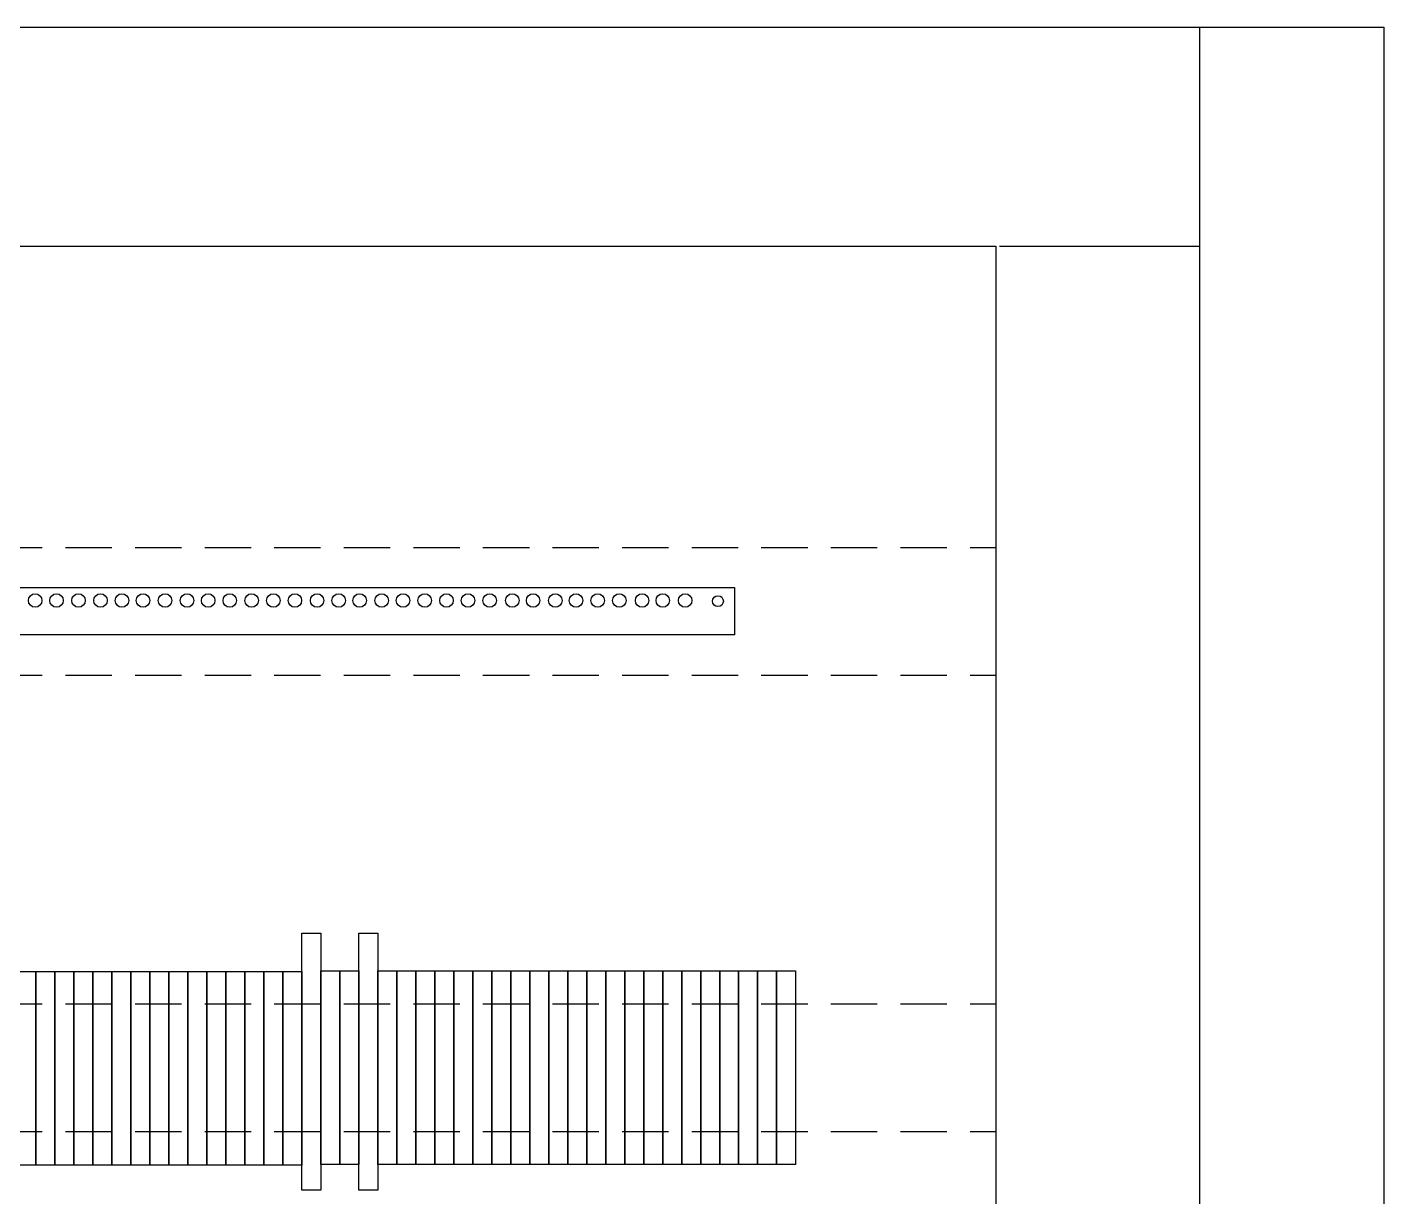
# Model space of a CAD drawing. Header units: millimetres. Extents: x -2573 to 1068, y -1220 to 2800.
# Drawn here: x 591 to 962.5, y 2479.6 to 2800 of the extents above; entities that cross this region are included whole.
import ezdxf

# ---------------------------------------------------------------- set-up
doc = ezdxf.new("R2010")
doc.units = ezdxf.units.MM
doc.linetypes.add('DASHED', pattern=[19.05, 12.7, -6.35])
doc.layers.add('noprint', color=2, linetype='Continuous', true_color=0xffff00, plot=False)

msp = doc.modelspace()

# ---------------------------------------------------------------- linework, layer by layer
for p, q in [((0, 2800), (962.5, 2800)), ((912, 2800), (912, 0)), ((962.5, 2800), (962.5, 0))]:
    msp.add_line(p, q)
at = {"color": 0, "linetype": 'DASHED'}
for p, q in [((106.25, 2657.5), (856.25, 2657.5)), ((106.25, 2622.5), (856.25, 2622.5)), ((106.25, 2532.5), (856.25, 2532.5)), ((106.25, 2497.5), (856.25, 2497.5))]:
    msp.add_line(p, q, dxfattribs=at)
at = {"flags": 128}
msp.add_lwpolyline([(528.72, 2633.5), (528.72, 2646.5), (784.72, 2646.5), (784.72, 2633.5)], close=True, dxfattribs=at)
at = {"color": 0}
for points in [[(671.45, 2481.4), (666.25, 2481.4), (666.25, 2551.8), (671.45, 2551.8)], [(687.05, 2481.4), (681.85, 2481.4), (681.85, 2551.8), (687.05, 2551.8)], [(593.45, 2488.3), (588.25, 2488.3), (588.25, 2541.3), (593.45, 2541.3)], [(598.65, 2488.3), (593.45, 2488.3), (593.45, 2541.3), (598.65, 2541.3)], [(603.85, 2488.3), (598.65, 2488.3), (598.65, 2541.3), (603.85, 2541.3)], [(609.05, 2488.3), (603.85, 2488.3), (603.85, 2541.3), (609.05, 2541.3)], [(614.25, 2488.3), (609.05, 2488.3), (609.05, 2541.3), (614.25, 2541.3)], [(619.45, 2488.3), (614.25, 2488.3), (614.25, 2541.3), (619.45, 2541.3)], [(624.65, 2488.3), (619.45, 2488.3), (619.45, 2541.3), (624.65, 2541.3)], [(629.85, 2488.3), (624.65, 2488.3), (624.65, 2541.3), (629.85, 2541.3)], [(635.05, 2488.3), (629.85, 2488.3), (629.85, 2541.3), (635.05, 2541.3)], [(640.25, 2488.3), (635.05, 2488.3), (635.05, 2541.3), (640.25, 2541.3)], [(645.45, 2488.3), (640.25, 2488.3), (640.25, 2541.3), (645.45, 2541.3)], [(650.65, 2488.3), (645.45, 2488.3), (645.45, 2541.3), (650.65, 2541.3)], [(655.85, 2488.3), (650.65, 2488.3), (650.65, 2541.3), (655.85, 2541.3)], [(661.05, 2488.3), (655.85, 2488.3), (655.85, 2541.3), (661.05, 2541.3)], [(666.25, 2488.3), (661.05, 2488.3), (661.05, 2541.3), (666.25, 2541.3)], [(676.65, 2488.5), (671.45, 2488.5), (671.45, 2541.5), (676.65, 2541.5)], [(681.85, 2488.5), (676.65, 2488.5), (676.65, 2541.5), (681.85, 2541.5)], [(692.25, 2488.5), (687.05, 2488.5), (687.05, 2541.5), (692.25, 2541.5)], [(697.45, 2488.5), (692.25, 2488.5), (692.25, 2541.5), (697.45, 2541.5)], [(702.65, 2488.5), (697.45, 2488.5), (697.45, 2541.5), (702.65, 2541.5)], [(707.85, 2488.5), (702.65, 2488.5), (702.65, 2541.5), (707.85, 2541.5)], [(713.05, 2488.5), (707.85, 2488.5), (707.85, 2541.5), (713.05, 2541.5)], [(718.25, 2488.5), (713.05, 2488.5), (713.05, 2541.5), (718.25, 2541.5)], [(723.45, 2488.5), (718.25, 2488.5), (718.25, 2541.5), (723.45, 2541.5)], [(728.65, 2488.5), (723.45, 2488.5), (723.45, 2541.5), (728.65, 2541.5)], [(733.85, 2488.5), (728.65, 2488.5), (728.65, 2541.5), (733.85, 2541.5)], [(739.05, 2488.5), (733.85, 2488.5), (733.85, 2541.5), (739.05, 2541.5)], [(744.25, 2488.5), (739.05, 2488.5), (739.05, 2541.5), (744.25, 2541.5)], [(749.45, 2488.5), (744.25, 2488.5), (744.25, 2541.5), (749.45, 2541.5)], [(754.65, 2488.5), (749.45, 2488.5), (749.45, 2541.5), (754.65, 2541.5)], [(759.85, 2488.5), (754.65, 2488.5), (754.65, 2541.5), (759.85, 2541.5)], [(765.05, 2488.5), (759.85, 2488.5), (759.85, 2541.5), (765.05, 2541.5)], [(770.25, 2488.5), (765.05, 2488.5), (765.05, 2541.5), (770.25, 2541.5)], [(775.45, 2488.5), (770.25, 2488.5), (770.25, 2541.5), (775.45, 2541.5)], [(780.65, 2488.5), (775.45, 2488.5), (775.45, 2541.5), (780.65, 2541.5)], [(785.85, 2488.5), (780.65, 2488.5), (780.65, 2541.5), (785.85, 2541.5)], [(791.05, 2488.5), (785.85, 2488.5), (785.85, 2541.5), (791.05, 2541.5)], [(796.25, 2488.5), (791.05, 2488.5), (791.05, 2541.5), (796.25, 2541.5)], [(801.45, 2488.5), (796.25, 2488.5), (796.25, 2541.5), (801.45, 2541.5)]]:
    msp.add_lwpolyline(points, close=True, dxfattribs=at)
for centre, radius in [((593.25, 2642.96), 1.85), ((599.07, 2642.96), 1.85), ((605.1, 2642.96), 1.85), ((611.13, 2642.96), 1.85), ((617, 2642.96), 1.85), ((622.77, 2642.96), 1.85), ((628.8, 2642.96), 1.85), ((634.83, 2642.96), 1.85), ((640.6, 2642.96), 1.85), ((646.52, 2642.96), 1.85), ((652.5, 2642.96), 1.85), ((658.47, 2642.96), 1.85), ((664.35, 2642.96), 1.85), ((670.43, 2642.96), 1.85), ((676.35, 2642.96), 1.85), ((682.07, 2642.96), 1.85), ((688.1, 2642.96), 1.85), ((693.97, 2642.96), 1.85), ((699.9, 2642.96), 1.85), ((705.87, 2642.96), 1.85), ((711.75, 2642.96), 1.85), ((717.67, 2642.96), 1.85), ((723.86, 2642.96), 1.85), ((729.57, 2642.96), 1.85), ((735.65, 2642.96), 1.85), ((741.32, 2642.96), 1.85), ((747.25, 2642.96), 1.85), ((753.17, 2642.96), 1.85), ((759.41, 2642.96), 1.85), ((765.07, 2642.96), 1.85), ((771.2, 2642.96), 1.85), ((780.16, 2642.76), 1.5)]:
    msp.add_circle(centre, radius)
at = {"layer": 'noprint', "linetype": 'DASHED', "ltscale": 5}
msp.add_line((0, 2740), (912, 2740), dxfattribs=at)
at = {"layer": 'noprint'}
msp.add_lwpolyline([(106.25, 2740), (856.25, 2740), (856.25, 2290), (106.25, 2290)], close=True, dxfattribs=at)

doc.saveas('drawing.dxf')
